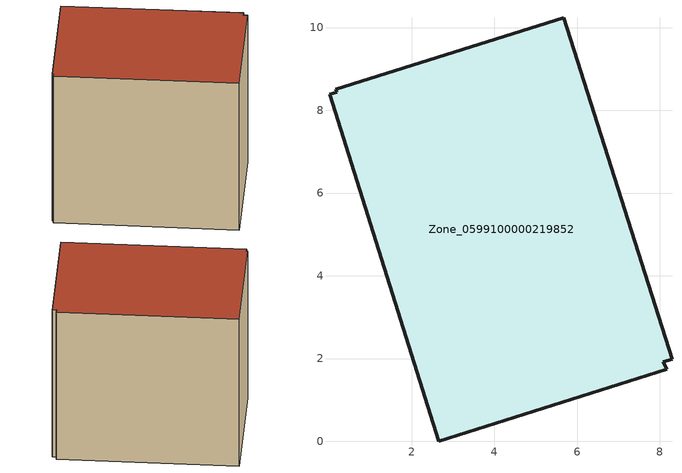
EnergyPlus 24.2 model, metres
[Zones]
Zone_0599100000219852
 floor ground (C_G): 8.09,1.93 8.17,1.74 2.66,0 0.02,8.39 0.19,8.44 0.17,8.5 5.68,10.24 8.3,1.99 z0
 wall outside (C_F): 8.3,1.99 5.68,10.24 0.17,8.5 0.19,8.44 0.02,8.39 2.66,0 8.17,1.74 8.09,1.93 8.3,1.99 z0:8.33
 roof outside (C_R): 8.17,1.74 8.09,1.93 8.3,1.99 5.68,10.24 0.17,8.5 0.19,8.44 0.02,8.39 2.66,0 z8.33
[BUILDING]
Pand.0599100000219852: North Axis=0; Terrain=City; Loads Convergence Tolerance Value=0.04; Temperature Convergence Tolerance Value=0.4; Solar Distribution=FullExterior; Maximum Number of Warmup Days=25; Minimum Number of Warmup Days=1
[Site:Location]
Rotterdam.The.Hague.AP_ZH_NLD Design_Conditions: Latitude=51.96; Longitude=4.45; Time Zone=1; Elevation=-4.5
[SITE:GROUNDTEMPERATURE:BUILDINGSURFACE]
18, 18, 18, 18, 18, 18, 18, 18, 18, 18, 18, 18
[MATERIAL] Thermal Absorptance=0.9; Solar Absorptance=0.7; Visible Absorptance=0.7
Name | Roughness | Thickness | Conductivity | Density | Specific Heat
G.TI.1946 | MediumSmooth | 0.15 | 1 | 540 | 1210
F.TI.1946 | Rough | 0.3 | 0.857143 | 1920 | 840
R.TI.1946 | MediumRough | 0.2 | 0.1 | 1500 | 1000
[CONSTRUCTION]
C_G: G.TI.1946
C_F: F.TI.1946
C_R: R.TI.1946
[ZONE]
Zone_0599100000219852: Type=1; Multiplier=1; Ceiling Height=Autocalculate; Volume=Autocalculate; Floor Area=autocalculate; Part of Total Floor Area=Yes
[ZONEINFILTRATION:DESIGNFLOWRATE]
Infil_Zone_0599100000219852: Zone or ZoneList or Space or SpaceList=Zone_0599100000219852; Schedule=AlwaysOn; Design Flow Rate Calculation Method=Flow/Area; Flow Rate per Floor Area=0.003; Constant Term Coefficient=1; Temperature Term Coefficient=0; Velocity Term Coefficient=0; Velocity Squared Term Coefficient=0
[HVACTEMPLATE:ZONE:IDEALLOADSAIRSYSTEM]
Zone_0599100000219852: Maximum Heating Supply Air Temperature=50; Minimum Cooling Supply Air Temperature=13; Maximum Heating Supply Air Humidity Ratio=0.0156; Minimum Cooling Supply Air Humidity Ratio=0.0077; Heating Limit=NoLimit; Cooling Limit=NoLimit; Dehumidification Control Type=ConstantSensibleHeatRatio; Cooling Sensible Heat Ratio=0.7; Dehumidification Setpoint=60; Humidification Control Type=None; Humidification Setpoint=30; Outdoor Air Method=None; Outdoor Air Flow Rate per Person=0.00944; Outdoor Air Flow Rate per Zone Floor Area=0; Outdoor Air Flow Rate per Zone=0; Demand Controlled Ventilation Type=None; Outdoor Air Economizer Type=NoEconomizer; Heat Recovery Type=None; Sensible Heat Recovery Effectiveness=0.7; Latent Heat Recovery Effectiveness=0.65
[ZONECONTROL:THERMOSTAT]
ThermostatControl_Zone_0599100000219852: Zone or ZoneList=Zone_0599100000219852; Control Type Schedule=DualSetpointControlType; Control 1=Thermostat_Zone_0599100000219852; Temperature Difference Between Cutout And Setpoint=0
[THERMOSTATSETPOINT:DUALSETPOINT]
Thermostat_Zone_0599100000219852: Heating Setpoint Temperature Schedule=HeatingSetpoint_Zone_0599100000219852; Cooling Setpoint Temperature Schedule=CoolingSetpoint_Zone_0599100000219852
[SCHEDULE:COMPACT]
HeatingSetpoint_Zone_0599100000219852: Through: 12/31, For: AllDays, Until: 24:00, 21
CoolingSetpoint_Zone_0599100000219852: Through: 12/31, For: AllDays, Until: 24:00, 24
DualSetpointControlType: Through: 12/31, For: AllDays, Until: 24:00, 4
AlwaysOn: Through: 12/31, For: AllDays, Until: 24:00, 1
